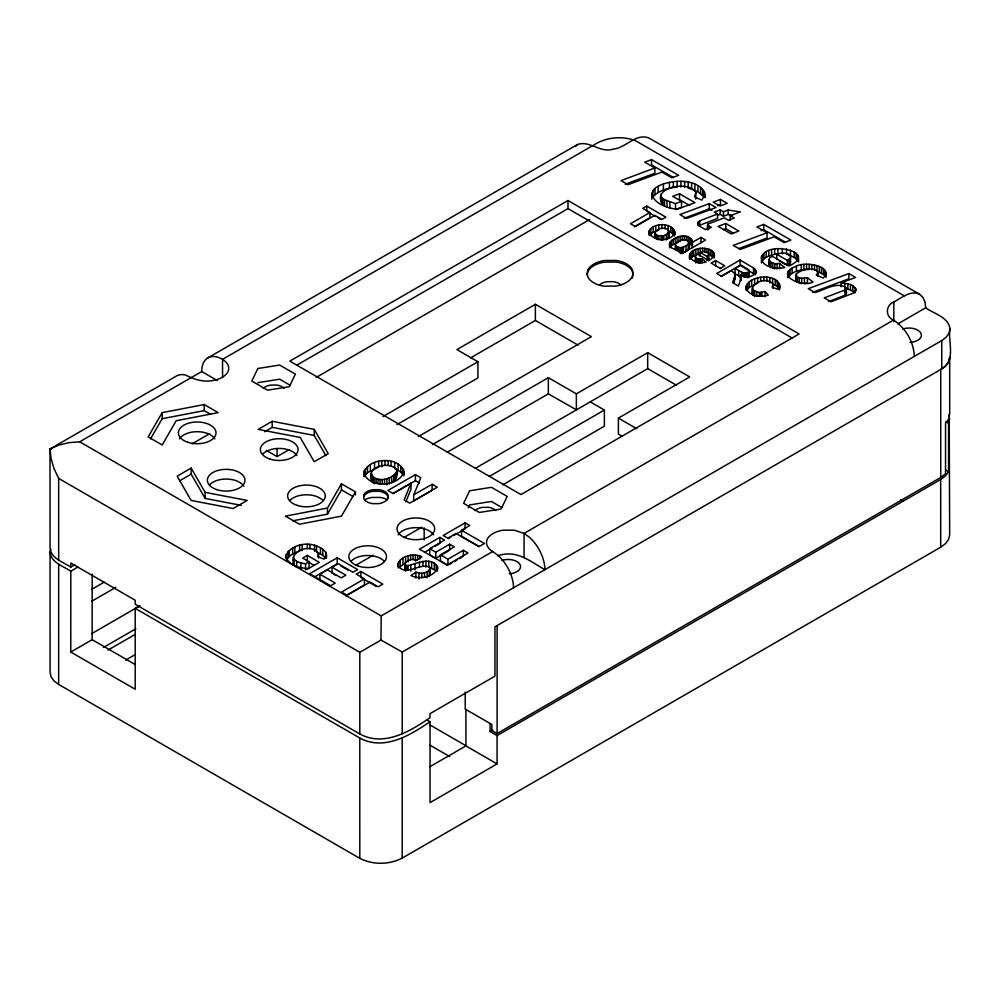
<?xml version="1.0" encoding="UTF-8"?>
<svg xmlns="http://www.w3.org/2000/svg" width="1000" height="1000" viewBox="0 0 1000 1000"><rect width="100%" height="100%" fill="white"/><g stroke="black" fill="none" stroke-linecap="round" stroke-linejoin="round"><path stroke-width="1.5" d="M139.963 605.638L135.213 608.387L135.2 689.25L70.775 652.05L70.812 571.175L77.938 567.05M70.775 652.05L92.163 639.688L92.188 574.15M397.713 566.7C397.875 556.075 413.713 552.425 421.887 556.875L416.562 560.225L411.975 559.35L407.525 560.85L404.725 563.612L404.812 570.5L405.613 568.3M398.512 561.838L398.512 567.913L405.55 562.9L405.55 556.838M400.275 566.062L400.275 560M402.975 564.225L402.975 558.162M405.55 571.175L405.55 565.112L404.725 563.612M406.662 570.062L406.662 565.513L405.55 565.112M408.05 570.15L408.05 565.6C417.238 563.462 430.475 556.375 437.438 566.462L437.65 568.425C432.8 577.362 419.862 579.913 410.988 575.538L415.875 572.112C420.562 574.175 427.4 573.5 430.075 568.688L429.862 567.388C420.487 561.838 405.9 577.65 397.875 565.438L397.713 563.663M408.088 561.925L408.088 555.862M410.6 559.788L410.6 555.237M410.763 571.15L410.763 565.075M413.062 559.513L413.062 554.963M415 569.775L415 563.713M415.45 561.075L415.45 555.013M415.875 578.175L415.875 572.112M417.713 559.888L417.713 555.337M418.975 579.113L418.975 573.05M419.513 566.788L419.513 562.238M419.862 559L419.862 555.962M421.85 577.825L421.85 573.275M422.987 565.938L422.987 561.388M424.562 577.362L424.562 572.812M425.938 567.15L425.938 561.087M427.163 577.75L427.163 571.688M428.837 561.25L428.837 567.312L436.287 570.725L436.287 564.663M429.237 570.163L429.237 576.225L430.075 574.763L430.075 568.688M429.862 567.388L430.075 574.763M447.938 559.188L447.938 565.25L440.45 560.925L440.45 554.862L447.938 559.188L463.325 550.312L467.975 552.987L447.025 565.075L419.475 549.175L439.9 537.388L444.562 540.075L429.7 548.663L429.7 554.725L435.8 558.25L448.375 550.988M431.637 567.987L431.637 561.925M434.325 569.212L434.325 563.15M435.8 558.25L435.8 552.188L449.637 544.2L454.275 546.875L440.45 554.862M437.438 571.013L437.438 566.462M439.9 537.388L439.9 543.45L434.8 546.4M449.637 550.262L449.637 544.2M461.562 530.262L484.45 543.475L478.888 546.688L456 533.475L447.825 538.188L443.175 535.5L465.062 522.863L469.725 525.55L461.562 530.262L461.562 536.325L479.062 546.425M463.325 556.375L463.325 550.312M465.062 522.863L465.062 528.925L453.475 535.612M74.787 564.763L70.775 567.087C63.25 562 50.925 558.65 50.075 547.888L50 449.012L58.7 445.125L68.825 442.663L79.7 441.8L201.725 371.55A29.925 17.275 60 0 1 207.825 357.9L577.45 144.525C589.625 140.05 600.525 153.525 613.362 149.088C626.075 147.95 635.712 132.812 648.975 138.025L919.5 294.212L922.862 297.288L924.987 301.913L925.7 307.775C933.962 313.875 948.225 316.788 950 328.688C947.675 341.55 956.438 361.025 941.75 368.875L494.95 626.825L494.95 676.162L430.037 713.625L430.037 717.675C410.325 731.287 383.875 747.2 359.812 733.962L359.812 652.275L380.988 640.088L381.213 615.875L492.688 551.525L498.075 555.45A29.337 16.938 60 0 1 510.712 574.025A29.938 17.275 60 0 1 513.513 587.8M689.625 254.975C690.325 262.013 700.325 263.712 706.1 262.013L702.237 258.925L696.875 258.625L695.325 256.45L695.837 255.212L697.3 254.013L708.875 260.688C728.388 247.625 685.788 241.762 689.6 259.05M295.837 566.725L294.125 565.25C287.25 551.025 311.275 542.487 318.575 553.462L317.562 556.575L324.113 559.163L326.488 555.025L325.712 552.137C315.887 540.775 294.15 541.525 286.262 554.6L286.087 557.487C289.6 565.887 300.225 567.913 308.35 568.675L319.325 562.337L307.337 555.425L302.7 558.1L309.062 561.775L309.062 567.85L306.737 569.188M797.412 277.162L801.675 278.3L807.438 277.688L812.962 282.062C802 288.025 773.188 274.65 796.413 266.125C803.637 261.562 834.275 265.188 823.288 278.137L816.225 274.812L817.537 273.538L817.438 271.238C811.237 266.65 802.212 269.613 796.462 273.65L795.875 280.188L797.412 282.413L797.412 277.162L795.875 274.925M704.987 197.625C704.862 181.375 681.587 179.562 669.463 182.375C637.375 189.062 655.962 207.862 677.5 209.137L694.925 202.65L679.525 193.762L672.738 196.287L681.525 201.363L681.525 207.262L675.5 209.525L675.5 203.612L681.525 201.363M660.812 195.263L661.737 197.537L664.575 199.75L664.575 205.662C647.337 188.7 688.55 178.938 695.9 192.662L694.45 196.75L701.775 200.138L704.987 194.675M746.05 289.85C743.888 273.35 785.575 272.35 778.037 289.35L772.1 287.213L773.188 284.525C767.038 274.887 745.75 284.475 753.612 295.725L753.612 290.462L752.35 287.7M735.013 274.225L734.15 282.95L734.9 273.475L731.35 270.688L721.6 276.325L716.725 273.512L740.113 260.012L753.525 267.95L755.337 269.538L755.9 272.45C752.75 277.6 745.35 277.562 740.4 275.262L740.4 280.512M674.85 232.213C671.575 242.413 652.725 241.938 649.038 232.162L649.425 230.325C655 221.725 675.387 222.625 674.85 234.85M761.488 256.85C761.012 267.538 776.587 269.262 784.663 267.562L779.613 263.512L774.837 263.675L771 262.438L769.013 259.587L769.663 257.975L772.113 256.188L789.013 265.95C818.838 252.6 767.975 239.75 761.488 256.85L761.538 262.987M740.4 275.262L740.763 279.45L738.4 286.025L732.575 282.663L734.15 277.688M675.387 250.113L675.537 244.062C678.425 240.275 685.025 237.963 688.838 241.737C691.688 247.787 686.725 252.738 680.938 252.938L680.938 247.688L685.987 246.062L689.1 243.012M950 328.688L949.112 333.062L946.3 337.113L941.75 340.562L402.225 652.05L380.988 640.088M363.663 475.788C364 456.488 403.85 454.688 404.05 474.9M404.05 471.875C398.438 487.175 369.15 488.8 363.663 472.75M699.712 220.85L699.712 225.3L717.55 218.425L717.55 213.975L699.712 220.85L698 222.312L697.625 223.925L698.737 225.725L705.4 229.562L711.312 227.362L707.925 225.475L708.238 223.938L724.287 217.862L728.413 220.25L734.3 218.05L730.2 215.675L730.2 220.125M949.2 414.412L949.675 534.925L948.575 539.412L945.512 543.612L940.688 547.212L402.2 858.112C389.188 864.837 372.85 865.037 359.8 858.337L58.663 684.45L53.95 680.888L51.025 676.737L50.075 672.262L50.062 551.962L50.8 548.975M587.075 275.038L587.913 271.6A23.562 13.6 0 0 1 604.325 262.125L616.225 262.062A22.438 12.95 0 0 1 632.337 271.363L633.062 274.8L632.225 278.238M660.812 201.163L661.9 198.825M426.525 719.7L430.037 721.7L430.037 802.625L497.075 763.913L497.075 735.575L940.688 479.487L945.512 475.875L948.575 471.688L948.575 423.162L949.675 418.675M707.688 224.387L707.55 229.35L707.55 224.9M680.387 249.65L677.9 251.088L682.188 253.575L705.562 240.075L700.95 237.4L692.525 242.262C687.35 224.762 652.038 248.75 680.387 249.65L680.387 253.6M655.325 231.875L655.113 237.875C651.775 229.825 663.637 225.175 668.538 230.3L668.913 236.925L666.312 239.838L666.312 234.587L668.913 231.675M371.337 473.237L372.975 476.8L372.975 482.863C359.387 458.8 415.138 460.4 391.587 482.713L391.587 476.65L395.2 473.963L396.575 471.375M841.137 282.825L855.6 277.45L848.863 273.562L808.263 288.688L815 292.575C824.6 290.087 836.162 281.438 846.038 287.512L845.25 289.913L824.212 297.887L830.95 301.775L853.312 293.15L855.975 289.587C853.888 283.975 846.25 283.5 841.137 282.825L841.137 286.775M828.587 301.512L845.25 295.175L846.413 293.612L846.413 288.35M413.7 494.862L420.825 477.738L415.412 474.613L387.863 490.513L393.038 493.5L411 483.125L404.137 499.913L409.725 503.125L437.262 487.225L432.1 484.25L413.7 494.862L413.7 500.925L432.1 490.312L432.1 484.25M405.85 501.775L411 489.188L411 483.125M708.913 249.175L708.462 260.562L708.625 253.088L704 251.363L700.125 252.475L707.038 256.462L707.038 260.4M748.85 271.75L747.95 272.462L747.95 277.712L748.85 277L749.2 270.988L748.288 269.4L741.012 265.113L735.088 268.538L735.088 273.788L740.625 276.938M748.85 277L749.2 270.988M795.875 280.188L796.462 273.65M468.288 507.725L469.625 504.938L491.413 501.463L501.912 507.525M776.775 254.275L787.325 260.363L787.325 265.625L790.05 263.712L790.35 255.525C786.762 252.037 781.087 252.7 776.775 254.275L776.775 259.538M790.05 263.712L790.788 256.95M761.488 262.1C764.6 256.337 771.875 254.613 777.9 253.863L777.9 248.612M162.175 412.638L148.162 436.9L162.175 444.988L176.175 420.725L218.2 412.638L204.188 404.55L162.175 412.638L162.175 418.713L150.5 438.925M292.938 520.775L327.45 514.138L327.45 508.062L341.463 483.812L355.462 491.887L355.462 494.925M327.45 514.138L341.463 489.875L341.463 483.812M355.462 491.887L341.463 516.15L299.438 524.237L285.438 516.15L327.45 508.062M809.212 264.237L809.212 269.5C801.55 269.35 792.113 270.95 787.65 277.775L787.65 272.512M286.262 560.662C288.625 555.375 294.375 552.825 299.587 551.225L299.587 545.163M746.438 290.7L749.237 287.3L757.613 283.125L757.613 277.875M377.3 467.837L367.475 472.688L364.125 476.712L364.125 470.65M677.987 236.912L677.987 242.175L671.812 245.287L669.613 247.8L669.613 242.537M700.3 253.55L693.737 255.863L690.1 259.075L690.1 253.825M649.425 235.575L653.25 232.062L658.7 230.225M673.325 181.675L673.325 187.575C665.95 188.888 657.962 191.038 652.875 196.887L652.875 190.987M575.237 146.6L577.45 144.525M707.688 228.837L708.238 223.938M707.038 256.462L708.462 255.312L708.625 253.088M787.325 260.363L790.05 258.463M940.725 477.45L945.537 473.837L945.537 423.3L948.6 419.1L949.7 413.638L949.7 357.2L948.6 361.688L945.537 365.875L940.725 369.487L940.725 477.45L497.1 733.575L491.85 730.537L491.85 724.475L465.225 709.112L465.225 692.125M58.663 560.087L58.663 478.413L53.987 468.525L51.062 458.512L50 449.012L176.438 376.025A29.388 16.962 60 0 1 185.775 375.138C193.988 379.25 203.05 382.362 212.362 380.625A22.538 13.012 0 0 0 228.05 371.562C231.175 364.312 223.3 358.675 217.162 357.025A29.388 16.962 60 0 0 207.825 357.9M592.175 145.925L222.55 359.325L222.55 377.512M592.087 146.175C604.087 137.637 619.875 135.512 633.825 140.062M567.987 200.525L289.825 361.125L520.938 494.562L799.112 333.963L567.987 200.525L567.987 208.612L296.575 365.312M192.087 443.825L209.638 433.7M316.125 377.475L589.738 219.513M191.15 468.088L177.138 476.175L191.15 500.438L233.175 508.525L247.175 500.438L205.15 492.35L191.15 468.088L191.15 474.15L205.15 498.413L241.175 505.35M272.213 421.287L258.2 429.375L300.225 437.463L314.237 461.725L328.237 453.638L314.237 429.375L272.213 421.287L272.213 427.35L264.575 431.763M649.925 212.512L630.5 223.725L635.363 226.537L654.788 215.325L661.925 219.438L665.875 217.162L646.725 206.1L642.775 208.388L649.925 212.512L649.925 217.775L634.388 226.737M179.688 480.763L191.15 474.15M418.3 436.587L591.4 336.65L535.375 304.3L456.912 349.588L477.925 361.725L477.925 377.9L396.962 424.637M266.337 450.4L277.1 456.613L289 449.75M470.438 357.962L535.375 320.475L578.062 345.112M382.975 416.538L477.925 361.725M92.013 589.175L104.162 582.163M91.55 601.375L115.825 587.362M720.25 268.35L724.737 265.763L715.662 260.525L711.175 263.1L720.85 268.775M91.55 633.725L138.763 606.462M720.625 276.512L740.113 265.275L740.113 260.012M432.488 444.562L548.35 377.675L576.362 393.85L647.688 352.675L689.712 376.925L618.387 418.113L618.387 434.075L622.325 436.388M103.488 647.45L135.875 628.763M447.3 452.188L548.35 393.85L576.362 409.812L576.362 393.85M108.05 650.075L135.025 634.5M393.113 493.55L415.412 480.675L415.412 474.613M125.588 660.175L135.025 654.712M293.438 556.675L294.125 559.188L296.7 561.388L300.887 563.013L305.575 563.8L309.062 561.775M475.387 468.312L647.688 368.638L647.688 352.675M337.225 557.788L309.688 573.688L330.637 585.775L335.275 583.1L319.887 574.212L327.388 569.888L341.213 577.875L345.85 575.188L332.025 567.212L338.137 563.688L353 572.263L357.65 569.575L337.225 557.788L337.238 563.85L314.938 576.725M489.4 476.4L604.375 410.025L604.375 426.2L502.925 484.775M355.575 565.4L373.162 555.237M404.275 537.275L421.863 527.125M364.438 578.875L341.55 592.087L347.113 595.3L370 582.087L378.15 586.788L382.812 584.1L360.925 571.462L356.262 574.15L364.438 578.875L364.438 584.938L345.588 595.812M424.588 552.3L432.238 547.875M448.325 538.587L450.9 537.1M914.362 356.375C913.662 341.875 905.638 327.738 893.325 320C885.05 316.575 885.65 305.087 893.812 301.95C901.55 298 910.238 289.988 919.5 294.212M449.225 564.513L451.788 563.038M454.35 561.55L456.912 560.075M459.487 558.587L462.05 557.112M893.525 320.087L524.062 533.4L514.263 530.175L502.875 530.225A22.538 13.012 0 0 0 487.188 539.288C484.9 544.175 488.438 549.2 492.688 551.525M897.8 323.913L925.7 307.775M135.213 608.387L359.787 738C383.862 751.237 410.312 735.312 430.037 721.7M497.075 735.575L490.075 731.538L492.775 729.975M429.712 766.825L465.913 745.913L497.075 763.913M372.975 476.8C378.325 480.988 386.062 480 391.587 476.65M735.088 268.538L743.35 272.975L747.95 272.462M655.113 232.613L655.487 233.988C658.238 236.988 663.075 236.475 666.312 234.587M730.2 215.675L740.387 211.875L728.15 210.025L723.45 211.788L720.163 209.887L714.275 212.087L717.55 213.975M717.812 215.212L720.163 214.338L723.45 216.238L728.15 214.475L732.738 215.162M654.85 168L621.025 180.588L628.125 184.675L661.925 172.075L671.888 177.825L678.662 175.3L651.538 159.637L644.75 162.162L654.85 168L654.85 173.25L625.262 184.262M709.287 203.612L679.887 214.562L686.625 218.463L716.038 207.5L709.287 203.612L709.287 208.863L711.988 210.425M720.462 199.438L713.275 202.125L720.013 206.012L727.212 203.325L720.462 199.438L720.462 204.688L717.588 205.763M684.087 218.263L709.287 208.863M725.75 223.5L718.075 226.363L731.162 233.912L738.838 231.05L725.75 223.5L725.75 228.762L733.6 233.287M723.2 229.713L725.75 228.762M767.05 232.775L733.225 245.362L740.312 249.45L774.112 236.85L784.075 242.6L790.85 240.075L763.725 224.412L756.95 226.938L767.05 232.775L767.05 238.025L738.863 248.512M761.012 230.675L763.725 229.662L785.688 242.35M812.613 292.325L848.863 278.825L848.863 273.562M753.612 290.462L759.275 292.5L765.05 291.475L768.312 295.038C760.725 297.762 748.188 296.3 746.05 287.225M162.175 418.713L204.188 410.625L210.562 414.3M257.838 382.663L279.625 379.188L290.125 385.25M674.587 187.45L677.138 187.2L677.138 181.287M406.662 565.513L408.05 565.6M675.387 244.862L676.912 246.875L680.938 247.688M272.213 427.35L314.237 435.438L325.9 455.65M844.825 288.5L850.487 289.95L855.163 292.913L855.163 287.65M704.062 191.05L704.062 196.95L697.95 191.675L688.213 187.975L688.213 182.075M664.575 199.75L675.5 203.612M787.85 254.7L794.2 257.225L798.462 261.475L798.462 256.225M824.812 270.287L824.812 275.55L816.988 270.975L816.988 265.712M524.062 557.663L524.062 533.4L529.462 537.325A29.35 16.95 60 0 1 538.8 548.987A29.925 17.275 60 0 1 544.9 569.688C532.025 562.475 518.763 551.237 502.875 554.487A22.538 13.012 0 0 0 497.55 555.775M50 449.012L51.175 449.538M674.587 236.062L672.588 233.463L668.138 231.038L668.138 225.775M325.712 552.137L325.712 558.2L322.775 555.262L316.525 551.888L316.525 545.825M688.162 242.438L691.963 245.15L692.525 247.525L692.438 241.025M708.913 254.425L713.575 257.675L713.575 252.413M403.725 475.838L400.75 471.938L394.65 468.462L394.65 462.4M779.5 289.2L777.175 286.4L772.613 283.812L772.613 278.562M633.787 139.688L904.325 295.875M673.5 177.575L651.538 164.887L651.538 159.637M689.788 205.588L679.525 199.662L679.525 193.762M779.412 261.05L786 264.862M648 212.1L655.662 216.513M658.213 217.987L660.775 219.462M741.388 266.012L755.337 274.788L755.337 269.538M945.888 421.613L948.575 423.162M567.987 208.612L792.35 338.15M945.987 470.188L948.575 471.688M900.562 499.775L902.887 501.125M647.688 368.638L676.575 385.312M590.375 401.938L604.375 410.025M618.387 418.113L636.763 428.725M415.412 480.675L419.475 483.025M201.725 371.55L217.35 380.575M341.463 489.875L352.925 496.488M429.7 548.663L435.8 552.188M341.062 566.062L348.725 570.475M376.375 586.45L360.925 577.525L360.925 571.462M333.288 574L335.8 575.45M308.675 562.25L314 565.337M323.738 582.5L319.887 580.288L319.887 574.212M326.3 583.987L330.15 586.2M79.7 441.8L381.213 615.875M58.663 478.413L359.812 652.275M429.762 724.825L466.037 745.775M429.712 745.013L449.812 756.625M359.812 733.962L135.213 604.288L135.213 600.237L70.775 563.038L70.775 567.087M50.062 551.962C50.925 562.737 63.275 566.075 70.812 571.175M92.163 639.688L135.125 664.488M845.025 291.962L846.413 293.612M769.013 259.587L769.013 264.837L771 267.688L771 262.438M748.288 274.65L749.2 276.238M735.013 279.488L734.525 272.825M790.35 260.788L790.788 262.2M708.625 258.337L708.962 259.413M668.913 236.925L668.538 230.3M688.838 246.988L689.1 248.263M388.338 498.2L387.95 496.337A12.2 7.037 0 0 0 379.188 491.287L372.725 491.312A12.8 7.388 0 0 0 363.812 496.463M396.475 476.2L396.575 477.438M752.35 292.962L752.412 293.95M941.75 340.562L941.75 368.875M940.688 479.487L940.688 547.212M893.812 301.95L893.812 321.662M855.75 288.6L855.75 291.238M852.862 285.85L852.862 291.1M850.487 284.688L850.487 289.95M847.875 283.85L847.875 289.1M846.038 287.512L846.15 294.438M845.25 289.913L845.25 295.175M844.825 283.238L844.825 287.188M826.213 273.025L826.175 277.025M825.763 271.637L825.763 276.9M823.35 268.962L823.35 274.225M821.4 267.675L821.4 272.925M819.275 266.6L819.275 271.85M817.925 272.35L817.925 276.288M817.537 273.538L817.537 276.175M814.538 265.025L814.538 270.275M811.912 264.525L811.912 269.788M807.438 277.688L807.438 282.938L804.438 283.512L804.438 278.25M806.55 264.188L806.55 269.438M803.9 264.363L803.9 269.625M801.675 278.3L801.675 283.562L799.287 283.163L799.287 277.913M801.287 264.775L801.287 270.025M798.413 259.312L798.413 261.938M797.625 254.737L797.625 260M796.413 266.125L796.413 271.388M796.2 253.325L796.2 258.587M796.213 276.137L796.213 281.388M794.2 251.975L794.2 257.225M792.15 268.1L792.15 273.35M790.487 250.2L790.487 255.463M790.037 269.513L790.037 274.775M788.538 270.988L788.538 276.25M788 260L788 265.25M786.525 249.062L786.525 254.312M782.337 248.525L782.337 253.787M779.875 285.438L779.875 288.075M779.613 263.512L779.613 268.775M779.5 283.95L779.488 289.95M778.6 282.512L778.6 287.762M777.1 263.775L777.1 269.025M777.175 281.137L777.175 286.4M775.225 279.825L775.225 285.087M774.837 263.675L774.837 268.938M774.65 249.05L774.65 254.312M773.188 284.525L773.075 288.525M772.8 263.225L772.8 268.488M771.625 249.775L771.625 255.025M769.85 277.65L769.85 282.913M769.488 261.137L769.488 266.388M768.812 250.775L768.812 256.038M766.912 277.125L766.912 281.075M766.213 252.075L766.213 257.325M765.05 291.475L765.05 296.737M764 253.575L764 258.837M763.725 224.412L763.725 229.662M763.825 276.975L763.825 280.925M762.425 255.175L762.425 260.425M762.013 292.3L762.013 296.238M760.688 277.225L760.688 281.163M760.612 292.475L760.612 296.413M759.275 292.5L759.275 296.438M756.85 292.125L756.85 296.075M756.038 270.95L756.038 273.575M754.737 291.262L754.737 296.512M754.6 278.938L754.6 284.2M753.525 267.95L753.525 273.2M752.825 289.613L752.825 294.862M751.65 280.413L751.65 285.675M749.237 282.038L749.237 287.3M749.013 270.188L749.013 275.45M747.5 283.712L747.5 288.962M746.862 272.95L746.862 276.887M746.438 285.438L746.438 289.387M745.7 273.188L745.7 277.125M744.513 273.188L744.513 277.137M743.35 272.975L743.35 276.913M741.6 272.213L741.6 276.15M741.038 277.9L741.038 280.525M740.9 276.637L740.9 280.575M738.688 270.613L738.688 275.863M734.9 273.475L734.9 278.725M728.15 210.025L728.15 214.475M723.45 211.788L723.45 216.238M720.163 209.887L720.163 214.338M715.662 260.525L715.662 265.775M714.375 255.037L714.375 257.663M714.237 253.7L714.237 257.638M712.412 251.2L712.412 256.45M710.713 250.05L710.713 255.3M708.913 226.175L708.913 229.137M707.925 225.475L707.925 229.925M706.95 248.562L706.95 252.5M704.837 192.85L704.837 197.275M704.85 248.2L704.85 252.15M702.65 189.262L702.65 195.175M702.6 248.113L702.6 252.05M702.237 258.925L702.237 262.863M700.95 237.4L700.95 242.662M700.612 187.512L700.612 193.412M700.675 259.288L700.675 263.225M700.3 248.287L700.125 256.413M699.275 259.35L699.275 263.288M698.05 248.762L698.05 254.025M697.95 185.775L697.95 191.675M698 222.312L698 225.275M698.025 259.113L698.025 263.062M696.875 258.625L696.875 262.562M695.9 192.662L695.788 199.088M695.863 249.537L695.863 254.8M695.688 257.625L695.688 262.875M695.325 256.45L695.325 261.7M694.875 184.213L694.875 190.125M693.737 250.6L693.737 255.863M692.15 251.637L692.15 256.9M691.963 239.9L691.963 245.15M691.625 182.987L691.625 188.888M691.087 238.888L691.087 244.137M690.95 252.712L690.95 257.975M689.825 237.975L689.825 243.238M688.838 241.737L688.838 248.962M688.162 237.175L688.162 241.125M688.225 244.45L688.225 249.713M686.35 236.625L686.35 240.562M685.987 246.062L685.987 251.312M684.613 181.488L684.613 187.4M684.4 236.3L684.4 240.25M683.425 247.225L683.425 252.475M682.3 236.225L682.3 240.175M682.163 247.537L682.175 252.8M680.9 181.238L680.9 187.138M680.138 236.425L680.138 241.675M678.713 247.537L678.713 250.162M676.912 246.875L676.912 250.825M676.075 246.262L676.075 250.212M675.825 237.712L675.825 242.963M675.562 245.6L675.562 249.537M674.587 230.8L674.587 234.75M673.825 229.462L673.838 234.725M673.675 238.8L673.675 244.062M672.588 228.212L672.588 233.463M671.812 240.025L671.812 245.287M670.85 227.025L670.85 232.288M670.462 241.275L670.462 246.525M669.875 202.087L669.875 208M669.463 182.375L669.463 188.275M668.7 232.413L668.7 237.662M668.2 233.137L668.2 238.4M667.038 201L667.038 206.9M665.1 224.975L665.1 228.925M663.75 235.712L663.75 239.65M663.4 184.15L663.4 190.05M662.913 198.65L662.913 204.55M662.475 236L662.475 239.95M661.912 224.7L661.912 228.637M661.737 197.537L661.737 203.438M661.188 236.125L661.188 240.062M661.1 194.1L661.038 202.3M658.7 224.963L658.7 228.912M658.812 235.912L658.812 239.85M658.125 186.612L658.125 192.512M657.775 235.6L657.775 239.537M656.825 235.15L656.825 239.088M655.725 225.7L655.725 230.963M655.487 233.988L655.487 237.938M655 188.75L655 194.662M653.25 226.8L653.25 232.062M651.775 193.3L651.775 199.2M650.837 228.525L650.837 233.787M649.425 230.325L649.425 234.262M649.038 232.162L649.038 234.788M646.725 206.1L646.725 211.363M548.35 377.675L548.35 393.85M535.375 304.3L535.375 320.475M497.1 625.612L497.1 733.575M490.075 723.475L490.075 731.538M465.913 709.525L465.913 745.913M424.175 527.875L424.175 540.013M403.725 469.775L403.725 474.325M402.625 467.775L402.625 473.837M402.225 652.05L402.225 733.737M402.2 737.775L402.2 858.112M400.75 465.875L400.75 471.938M398.088 464.062L398.088 470.138M396.175 472.663L396.175 478.725M395.2 473.963L395.2 480.025M393.675 475.3L393.675 481.362M391.062 461.275L391.062 465.812M389.212 477.875L389.212 483.938M388.175 460.788L388.175 465.337M386.863 478.762L386.863 484.825M385.025 460.65L385.025 465.2M384.55 479.325L384.55 483.875M382.262 479.575L382.262 484.113M381.788 460.838L381.788 466.9M380.075 479.513L380.075 484.062M378.675 461.35L378.675 467.413M378.038 479.2L378.038 483.75M376.15 478.638L376.15 483.175M374.538 462.65L374.538 468.713M374.412 477.8L374.412 483.862M371.987 475.7L371.987 481.763M371.438 474.513L371.438 480.575M370.35 464.7L370.35 470.763M367.475 466.625L367.475 472.688M365.387 468.612L365.387 474.675M359.787 738L359.8 858.337M332.025 567.212L332.025 573.275M326.488 555.025L326.488 558.062M322.775 549.2L322.775 555.262M320.487 547.725L320.487 553.787M318.575 553.462L318.538 558.075M314.525 545.175L314.525 551.237M314.237 429.375L314.237 435.438M309.9 544.338L309.9 548.888M307.288 544.2L307.288 548.737M307.337 555.425L307.337 561.487M305.575 563.8L305.575 569.862M302.113 544.612L302.113 550.688M300.887 563.013L300.887 569.075M296.7 561.388L296.7 567.45M294.862 546.85L294.862 552.913M294.125 559.188L294.125 565.25M292.663 547.987L292.663 554.062M289.25 550.425L289.25 556.487M287.962 551.763L287.962 557.825M286.262 554.6L286.262 559.15M277.1 449.038L277.1 456.613M205.15 492.35L205.15 498.413M204.188 404.55L204.188 410.625M58.663 564.163L58.663 684.45M902.825 329.012A12.375 7.15 0 0 1 920.825 333.05A12.375 7.15 0 0 1 910.088 342.325M387.262 499.762A15.613 9.012 0 0 0 380.125 497.413L371.85 497.45A16.387 9.463 0 0 0 364.637 499.888M263.263 388.35A12.287 7.1 0 0 1 270.6 385.087L276.812 385.05A11.712 6.763 0 0 1 284.037 388.237M475.05 510.625A12.287 7.1 0 0 1 482.388 507.362L488.6 507.325A11.712 6.763 0 0 1 495.838 510.513M501.975 560.438A12.375 7.15 0 0 1 519.975 564.475A12.375 7.15 0 0 1 509.25 573.75M179.5 438.85A18.812 10.862 0 0 1 197.188 431.7A18.812 10.862 0 0 1 214.875 438.85M262.913 453.862A18.812 10.862 0 0 1 280.863 448.475A18.812 10.862 0 0 1 296.9 455.575M209.875 484.487A18.812 10.862 0 0 1 227.812 479.1A18.812 10.862 0 0 1 243.85 486.213M290.15 500.213A18.812 10.862 0 0 1 322.738 500.213M398.188 534.812A18.812 10.862 0 0 1 415.875 527.663A18.812 10.862 0 0 1 433.562 534.812M351.375 560.925A18.812 10.862 0 0 1 383.963 560.925M620.95 285A12.2 7.037 0 0 0 613.413 281.688L606.95 281.712A12.8 7.388 0 0 0 599.312 285.113M363.812 494.862L363.75 498.587A12.2 7.037 0 0 0 372.5 503.65L378.975 503.612A12.8 7.388 0 0 0 387.887 498.462L387.95 494.738A12.2 7.037 0 0 0 379.188 489.675L372.725 489.712A12.8 7.388 0 0 0 363.812 494.862M587.913 269.988L587.075 273.425L587.812 276.85A22.438 12.95 0 0 0 603.913 286.15L615.812 286.087A23.562 13.6 0 0 0 632.225 276.625L633.062 273.175L632.325 269.75A22.438 12.95 0 0 0 616.225 260.45L604.325 260.512A23.562 13.6 0 0 0 587.913 269.988M257.838 368.512L251.825 381.075L267.575 390.175L289.363 386.7L295.375 374.125L279.625 365.037L257.838 368.512M469.625 490.788L463.612 503.363L479.375 512.45L501.15 508.975L507.163 496.4L491.413 487.312L469.625 490.788M269.8 459A18.812 10.862 0 0 0 298.038 449.588A18.812 10.862 0 0 0 269.8 440.175A18.812 10.862 0 0 0 269.8 459M216.762 489.625A18.812 10.862 0 0 0 244.988 480.213A18.812 10.862 0 0 0 216.762 470.812A18.812 10.862 0 0 0 216.762 489.625M187.775 442.262A18.812 10.862 0 0 0 216.012 432.863A18.812 10.862 0 0 0 187.775 423.45A18.812 10.862 0 0 0 187.775 442.262M297.038 505.35A18.812 10.862 0 0 0 325.262 495.938A18.812 10.862 0 0 0 297.038 486.525A18.812 10.862 0 0 0 297.038 505.35M406.463 538.237A18.812 10.862 0 0 0 434.688 528.825A18.812 10.862 0 0 0 406.463 519.412A18.812 10.862 0 0 0 406.463 538.237M358.263 566.062A18.812 10.862 0 0 0 386.488 556.65A18.812 10.862 0 0 0 358.263 547.238A18.812 10.862 0 0 0 358.263 566.062"/></g></svg>
